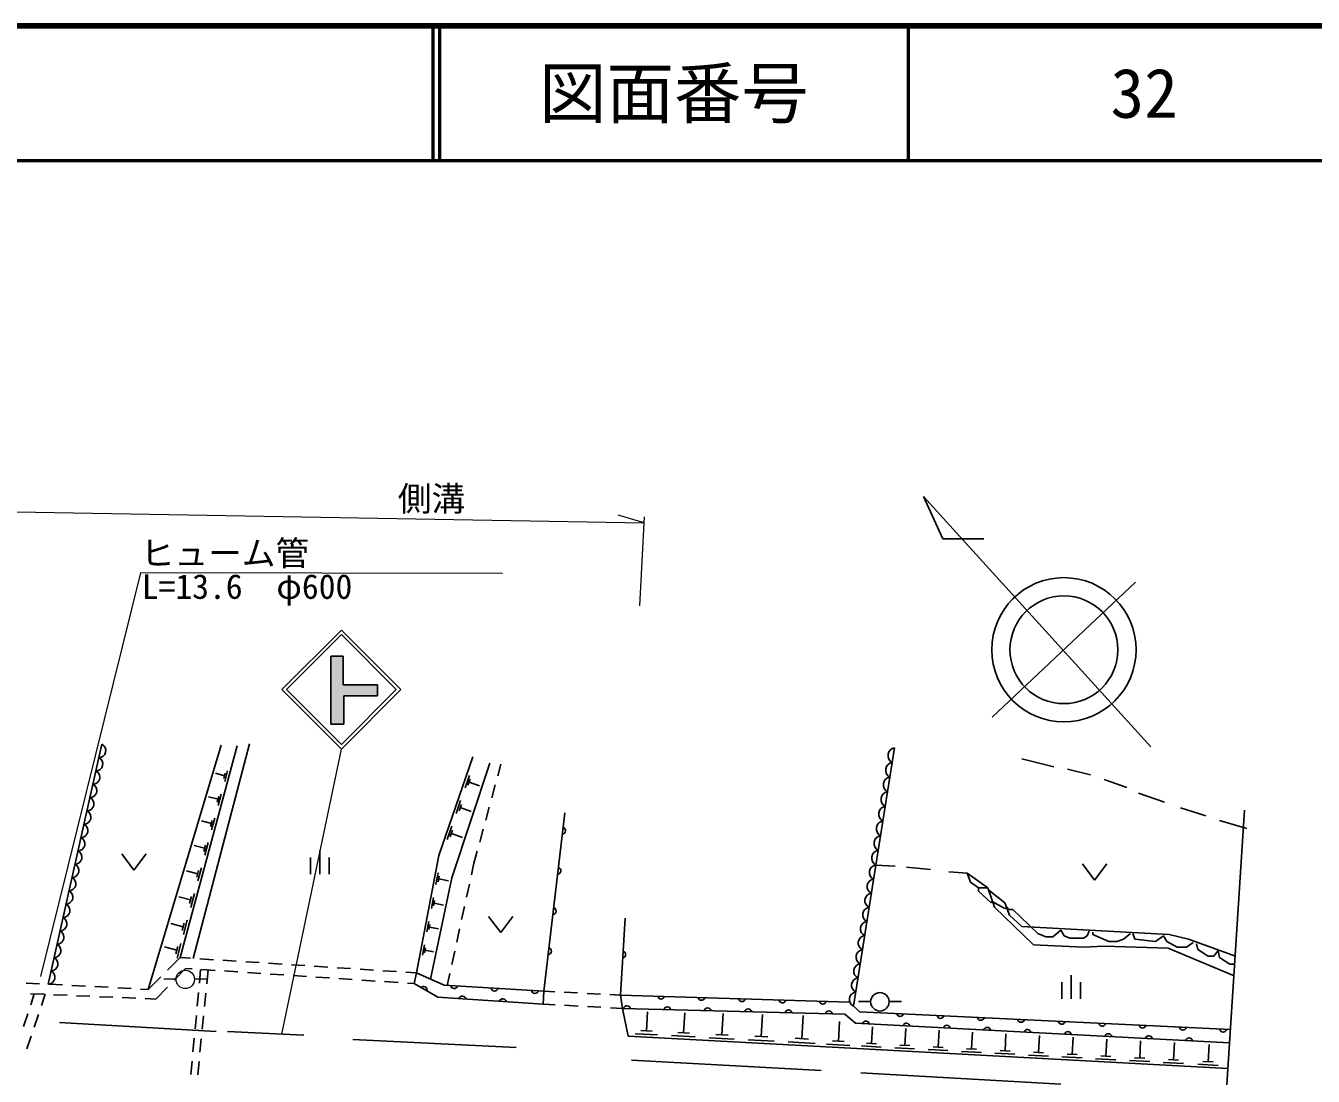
# Model space of a CAD drawing. Units: millimetres, scale not verified. Extents: x 40000 to 680000, y 20000 to 380000.
# Drawn here: x 478548 to 574039, y 302052 to 380000 of the extents above; entities that cross this region are included whole.
import ezdxf
from ezdxf.enums import TextEntityAlignment as Align

# ---------------------------------------------------------------- set-up
doc = ezdxf.new("R2010")
doc.units = ezdxf.units.MM
doc.header["$LTSCALE"] = 1000
for name, color, linetype, lineweight in [('M-BGD', 7, 'Continuous', 25), ('M-BMK-SRVR', 3, 'Continuous', 25), ('M-STR-HTXT', 7, 'Continuous', 13), ('M-STR-STRC', 7, 'Continuous', 25), ('M-TTL', 2, 'Continuous', 140), ('M-TTL-LINE', 7, 'Continuous', 50)]:
    doc.layers.add(name, color=color, linetype=linetype, lineweight=lineweight)
doc.layers.add('M-TTL-TXT', color=7, linetype='Continuous')
doc.styles.add('ＭＳ ゴシック', font='')
doc.styles.get('ＭＳ ゴシック').set_extended_font_data('MS Gothic')

msp = doc.modelspace()

# ---------------------------------------------------------------- hatches: boundary and pattern name
at = {"layer": 'M-STR-STRC'}
for points in [[(501182, 333219), (502096, 333219), (502096, 331097), (504630, 331097), (504630, 330273), (502132, 330273), (502132, 328169), (501182, 328169)], [(502132, 328169), (502132, 330273), (504630, 330273), (504630, 331097), (502096, 331097), (502096, 333219), (501182, 333219), (501182, 328169)], [(502132, 328169), (502132, 330273), (504630, 330273), (504630, 331097), (502096, 331097), (502096, 333219), (501182, 333219), (501182, 328169)], [(502132, 328169), (502132, 330273), (504630, 330273), (504630, 331097), (502096, 331097), (502096, 333219), (501182, 333219), (501182, 328169)], [(502132, 328169), (502132, 330273), (504630, 330273), (504630, 331097), (502096, 331097), (502096, 333219), (501182, 333219), (501182, 328169)], [(502132, 328169), (502132, 330273), (504630, 330273), (504630, 331097), (502096, 331097), (502096, 333219), (501182, 333219), (501182, 328169)]]:
    msp.add_hatch(color=256, dxfattribs=at).paths.add_polyline_path(points)

# ---------------------------------------------------------------- linework, layer by layer
at = {"layer": 'M-BGD'}
for p, q in [((562001, 326507), (545141, 345059)), ((545141, 345059), (546566, 341923)), ((546566, 341923), (549616, 341921)), ((550221, 328693), (560862, 338704)), ((480203, 308885), (484195, 326682)), ((487637, 308494), (493033, 326608)), ((490958, 310801), (495153, 326709)), ((494222, 326572), (489990, 310864)), ((493513, 324711), (493302, 323925)), ((513554, 324340), (513792, 325215)), ((552434, 325600), (554805, 325007)), ((555821, 324838), (557514, 324415)), ((493290, 324350), (492622, 324530)), ((493343, 324546), (493237, 324153)), ((511131, 323462), (511449, 324378)), ((511348, 323643), (511507, 324102)), ((511428, 323872), (512207, 323602)), ((558530, 324076), (560223, 323483)), ((492811, 322601), (492105, 322791)), ((492867, 322809), (492755, 322393)), ((493048, 322983), (492824, 322152)), ((513107, 322700), (513370, 323664)), ((561070, 323060), (563017, 322383)), ((510471, 321558), (510799, 322503)), ((510695, 321745), (510859, 322218)), ((510777, 321982), (511580, 321703)), ((512660, 321059), (512923, 322024)), ((564203, 321959), (566065, 321367)), ((492320, 320806), (491573, 321007)), ((492379, 321026), (492261, 320587)), ((492570, 321210), (492333, 320332)), ((516984, 308355), (518533, 321595)), ((567081, 321028), (569113, 320435)), ((509801, 319626), (510138, 320599)), ((510031, 319819), (510200, 320305)), ((510116, 320062), (510943, 319775)), ((512214, 319419), (512476, 320384)), ((491816, 318964), (491028, 319177)), ((491878, 319196), (491753, 318733)), ((492080, 319390), (491830, 318463)), ((485668, 318556), (486568, 317356)), ((486568, 317356), (487468, 318556)), ((499664, 317049), (499664, 318274)), ((500364, 317049), (500364, 318799)), ((501064, 317049), (501064, 318274)), ((511791, 317869), (512030, 318744)), ((491298, 317074), (490468, 317297)), ((491364, 317318), (491233, 316830)), ((491576, 317523), (491313, 316546)), ((508971, 316286), (509134, 317144)), ((511600, 316992), (511791, 317869)), ((541597, 317726), (543036, 317641)), ((543883, 317557), (545661, 317387)), ((547015, 317218), (548370, 317133)), ((548370, 317133), (549894, 316033)), ((548370, 317133), (548624, 316456)), ((556919, 317813), (557819, 316613)), ((557819, 316613), (558719, 317813)), ((509140, 316476), (509222, 316905)), ((509181, 316691), (509910, 316552)), ((511237, 315332), (511451, 316308)), ((548624, 316456), (549217, 316033)), ((490767, 315134), (489894, 315369)), ((490837, 315391), (490698, 314877)), ((491060, 315606), (490783, 314578)), ((508632, 314503), (508788, 315323)), ((549217, 316033), (549894, 316033)), ((549217, 316033), (549217, 315779)), ((549217, 315779), (550148, 314932)), ((549894, 316033), (550402, 314593)), ((549979, 315863), (551164, 314932)), ((508794, 314685), (508872, 315095)), ((508833, 314890), (509529, 314757)), ((510875, 313671), (511088, 314648)), ((550148, 314932), (550233, 315017)), ((550233, 315017), (551164, 314509)), ((550402, 314593), (553281, 311799)), ((551164, 314932), (551503, 314001)), ((551164, 314509), (551333, 314593)), ((551333, 314593), (551418, 314424)), ((551418, 314424), (551757, 314424)), ((551757, 314424), (553619, 312646)), ((490222, 313142), (489304, 313390)), ((490295, 313412), (490150, 312872)), ((490530, 313639), (490239, 312558)), ((508300, 312757), (508448, 313539)), ((508454, 312930), (508529, 313321)), ((512877, 313913), (513777, 312713)), ((513777, 312713), (514677, 313913)), ((522669, 308080), (522996, 313775)), ((551503, 314001), (552434, 313154)), ((508491, 313126), (509157, 312999)), ((510512, 312010), (510725, 312987)), ((552434, 313154), (563356, 312561)), ((553619, 312646), (554212, 312392)), ((554212, 312392), (554720, 312392)), ((554720, 312392), (555313, 312900)), ((555313, 312900), (555567, 312477)), ((555567, 312477), (555990, 312307)), ((555990, 312307), (557006, 312307)), ((557006, 312307), (557260, 312477)), ((557260, 312477), (557429, 312815)), ((557683, 312561), (557683, 312731)), ((558869, 312053), (557683, 312561)), ((560477, 312646), (559969, 312223)), ((560816, 312223), (560647, 312646)), ((562933, 312477), (562340, 312053)), ((563187, 312053), (562933, 312477)), ((563356, 312561), (564795, 312223)), ((489754, 311405), (488836, 311652)), ((489827, 311675), (489681, 311134)), ((490062, 311901), (489771, 310821)), ((507974, 311046), (508116, 311793)), ((508122, 311211), (508193, 311585)), ((508157, 311398), (508792, 311277)), ((510149, 310349), (510363, 311326)), ((553281, 311799), (557006, 311630)), ((557006, 311630), (558530, 311715)), ((558530, 311715), (563271, 311545)), ((559461, 312053), (558869, 312053)), ((559969, 312223), (559461, 312053)), ((562340, 312053), (560816, 312223)), ((563949, 311630), (563187, 312053)), ((563271, 311545), (568182, 309513)), ((564626, 311630), (563949, 311630)), ((565134, 311969), (564626, 311630)), ((564795, 312223), (568267, 310953)), ((565388, 311884), (565473, 311461)), ((565473, 311461), (566235, 310953)), ((566658, 310953), (566997, 311376)), ((566997, 311376), (567081, 310868)), ((489060, 309928), (489990, 310864)), ((489990, 310864), (490771, 310813)), ((491469, 310767), (492467, 310702)), ((493166, 310657), (494164, 310591)), ((494862, 310546), (495860, 310481)), ((496559, 310435), (497556, 310370)), ((566235, 310953), (566658, 310953)), ((567081, 310868), (567843, 310360)), ((567843, 310360), (568182, 310360)), ((487637, 308494), (488567, 309431)), ((489545, 309170), (490397, 310058)), ((490397, 310058), (490895, 310025)), ((491423, 308953), (491519, 309983)), ((491594, 309978), (492592, 309911)), ((491971, 308919), (492073, 309946)), ((493290, 309865), (494288, 309798)), ((494986, 309751), (495984, 309685)), ((496683, 309638), (497680, 309571)), ((498255, 310324), (499253, 310259)), ((498379, 309525), (499377, 309458)), ((499951, 310213), (500949, 310148)), ((500075, 309411), (501073, 309344)), ((501648, 310102), (502646, 310037)), ((503344, 309991), (504342, 309926)), ((505040, 309881), (506038, 309815)), ((506737, 309770), (507518, 309719)), ((507359, 308924), (507518, 309719)), ((509809, 308789), (510000, 309665)), ((556080, 307796), (556080, 309546)), ((478580, 308970), (479578, 308917)), ((480278, 308881), (481276, 308828)), ((481975, 308792), (482974, 308739)), ((483673, 308702), (484671, 308650)), ((485371, 308613), (486369, 308561)), ((487068, 308524), (487637, 308494)), ((488208, 307776), (489060, 308664)), ((501771, 309298), (502769, 309231)), ((503467, 309184), (504465, 309118)), ((505164, 309071), (506161, 309004)), ((506860, 308958), (507359, 308924)), ((555380, 307796), (555380, 309021)), ((556780, 307796), (556780, 309021)), ((478911, 308177), (479910, 308134)), ((478913, 307352), (479184, 308165)), ((479708, 307307), (479985, 308131)), ((480610, 308104), (481609, 308061)), ((482308, 308030), (483307, 307987)), ((484007, 307957), (485006, 307914)), ((485705, 307884), (486704, 307841)), ((487404, 307811), (488208, 307776)), ((491266, 307260), (491359, 308256)), ((491804, 307227), (491902, 308222)), ((516916, 307404), (516984, 308355)), ((516984, 308355), (517779, 308317)), ((518478, 308283), (519477, 308234)), ((520176, 308200), (521175, 308152)), ((521874, 308118), (522669, 308080)), ((522809, 307086), (522669, 308080)), ((540300, 307611), (541214, 307611)), ((542593, 307611), (543507, 307611)), ((478374, 305740), (478691, 306688)), ((479167, 305696), (479485, 306644)), ((491109, 305567), (491202, 306563)), ((491636, 305535), (491734, 306530)), ((516916, 307404), (517816, 307355)), ((518515, 307318), (519513, 307264)), ((520212, 307226), (521211, 307172)), ((521910, 307135), (522809, 307086)), ((522809, 307086), (523230, 305038)), ((524590, 305417), (524667, 306839)), ((527343, 305279), (527424, 306770)), ((530179, 305138), (530263, 306699)), ((533099, 304992), (533188, 306625)), ((536107, 304841), (536200, 306549)), ((481060, 306042), (492659, 305365)), ((538822, 304650), (538902, 306111)), ((541281, 304478), (541348, 305721)), ((543746, 304345), (543814, 305592)), ((478625, 304084), (478943, 305032)), ((490952, 303875), (491045, 304870)), ((491468, 303843), (491567, 304839)), ((493506, 305365), (499179, 305111)), ((502819, 304772), (514927, 304179)), ((567707, 302623), (523230, 305038)), ((525413, 305120), (523739, 305211)), ((525008, 305394), (524171, 305439)), ((528206, 304968), (526452, 305064)), ((527781, 305255), (526904, 305303)), ((531082, 304812), (529245, 304912)), ((530638, 305113), (529720, 305162)), ((534044, 304651), (532123, 304756)), ((533580, 304966), (532619, 305018)), ((536610, 304814), (535605, 304869)), ((539252, 304627), (538393, 304674)), ((546218, 304212), (546286, 305464)), ((548695, 304078), (548763, 305335)), ((551178, 303944), (551247, 305206)), ((553667, 303810), (553735, 305076)), ((556161, 303675), (556230, 304946)), ((558661, 303540), (558730, 304816)), ((561167, 303405), (561236, 304686)), ((537095, 304486), (535087, 304595)), ((539668, 304346), (537949, 304439)), ((541999, 304219), (540538, 304299)), ((541646, 304458), (540915, 304498)), ((544468, 304085), (543001, 304165)), ((544113, 304325), (543380, 304365)), ((546942, 303951), (545469, 304031)), ((546586, 304192), (545850, 304232)), ((549422, 303816), (547944, 303896)), ((549065, 304058), (548325, 304098)), ((551908, 303681), (550424, 303762)), ((551549, 303924), (550807, 303964)), ((554039, 303789), (553294, 303830)), ((556535, 303655), (555787, 303695)), ((563678, 303269), (563748, 304555)), ((566239, 303130), (566309, 304416)), ((490796, 302182), (490888, 303178)), ((491300, 302152), (491399, 303147)), ((523478, 303248), (537533, 302486)), ((554399, 303546), (552909, 303627)), ((556897, 303410), (555401, 303491)), ((559399, 303274), (557898, 303356)), ((559036, 303520), (558285, 303561)), ((561908, 303138), (560401, 303220)), ((561543, 303385), (560790, 303425)), ((564422, 303001), (562909, 303084)), ((564056, 303249), (563300, 303290)), ((566983, 302862), (565470, 302945)), ((566617, 303110), (565860, 303151)), ((540496, 302317), (555313, 301470))]:
    msp.add_line(p, q, dxfattribs=at)
for points in [[(507518, 309719), (509176, 318435), (511717, 325759)], [(542980, 326420), (541597, 317726), (539948, 307254)], [(512976, 325294), (510159, 316763), (508567, 309251)], [(507518, 309719), (509573, 308803), (516984, 308355)], [(516916, 307404), (509099, 307925), (507359, 308924)], [(522669, 308080), (539650, 307539), (540387, 306837), (567893, 305509)], [(567831, 304543), (540087, 305986), (539297, 306671), (522809, 307086)]]:
    msp.add_lwpolyline(points, dxfattribs=at)
for centre, radius in [((555547, 333698), 5351), ((555547, 333698), 4000), ((541896, 307575), 683)]:
    msp.add_circle(centre, radius, dxfattribs=at)
for centre, radius, start, end in [((483966, 326214), 521, 270.77662, 63.93811), ((483744, 325225), 521, 270.77662, 63.93811), ((543070, 325849), 578, 98.92369, 242.98883), ((483522, 324237), 521, 270.77662, 63.93811), ((542897, 324762), 578, 98.92369, 242.98883), ((483301, 323248), 521, 270.77662, 63.93811), ((542724, 323675), 578, 98.92369, 242.98883), ((542551, 322588), 578, 98.92369, 242.98883), ((483079, 322259), 521, 270.77662, 63.93811), ((542378, 321502), 578, 98.92369, 242.98883), ((482857, 321270), 521, 270.77662, 63.93811), ((542205, 320415), 578, 98.92369, 242.98883), ((482635, 320282), 521, 270.77662, 63.93811), ((518323, 320280), 256, 276.00686, 70.64609), ((542032, 319328), 578, 98.92369, 242.98883), ((482413, 319293), 521, 270.77662, 63.93811), ((482192, 318304), 521, 270.77662, 63.93811), ((541859, 318241), 578, 98.92369, 242.98883), ((481970, 317315), 521, 270.77662, 63.93811), ((517974, 317301), 256, 276.00686, 70.64609), ((541664, 317179), 551, 96.97126, 245.13587), ((481748, 316327), 521, 270.77662, 63.93811), ((541499, 316132), 551, 96.97126, 245.13587), ((481526, 315338), 521, 270.77662, 63.93811), ((541334, 315085), 551, 96.97126, 245.13587), ((481304, 314349), 521, 270.77662, 63.93811), ((517625, 314321), 256, 276.00686, 70.64609), ((541169, 314037), 551, 96.97126, 245.13587), ((481083, 313360), 521, 270.77662, 63.93811), ((541004, 312990), 551, 96.97126, 245.13587), ((480861, 312372), 521, 270.77662, 63.93811), ((540839, 311943), 551, 96.97126, 245.13587), ((480639, 311383), 521, 270.77662, 63.93811), ((517277, 311341), 256, 276.00686, 70.64609), ((522785, 311078), 256, 279.3909, 74.03014), ((540674, 310896), 551, 96.97126, 245.13587), ((480417, 310394), 521, 270.77662, 63.93811), ((540510, 309849), 551, 96.97126, 245.13587), ((480196, 309405), 521, 270.77662, 63.93811), ((508060, 308457), 256, 342.8199, 137.45914), ((510325, 308814), 256, 189.22408, 343.86331), ((513320, 308633), 256, 189.22408, 343.86331), ((540345, 308802), 551, 96.97126, 245.13587), ((510926, 307747), 256, 8.86601, 163.50525), ((513919, 307547), 256, 8.86601, 163.50525), ((516315, 308452), 256, 189.22408, 343.86331), ((525669, 308040), 256, 190.85628, 345.49551), ((528667, 307945), 256, 190.85628, 345.49551), ((531666, 307849), 256, 190.85628, 345.49551), ((534664, 307754), 256, 190.85628, 345.49551), ((537663, 307658), 256, 190.85628, 345.49551), ((540180, 307755), 551, 96.97126, 245.13587), ((523127, 307022), 256, 11.23789, 165.87712), ((526126, 306946), 256, 11.23789, 165.87712), ((529125, 306871), 256, 11.23789, 165.87712), ((532124, 306795), 256, 11.23789, 165.87712), ((535123, 306720), 256, 11.23789, 165.87712), ((538122, 306644), 256, 11.23789, 165.87712), ((543394, 306748), 256, 189.91752, 344.55675), ((546390, 306603), 256, 189.91752, 344.55675), ((540864, 305890), 256, 9.70275, 164.34198), ((543860, 305734), 256, 9.70275, 164.34198), ((546856, 305578), 256, 9.70275, 164.34198), ((549387, 306459), 256, 189.91752, 344.55675), ((549852, 305422), 256, 9.70275, 164.34198), ((552383, 306314), 256, 189.91752, 344.55675), ((555380, 306169), 256, 189.91752, 344.55675), ((558376, 306025), 256, 189.91752, 344.55675), ((561373, 305880), 256, 189.91752, 344.55675), ((564369, 305736), 256, 189.91752, 344.55675), ((552848, 305266), 256, 9.70275, 164.34198), ((555844, 305110), 256, 9.70275, 164.34198), ((558840, 304955), 256, 9.70275, 164.34198), ((561836, 304799), 256, 9.70275, 164.34198), ((564832, 304643), 256, 9.70275, 164.34198), ((567366, 305591), 256, 189.91752, 344.55675)]:
    msp.add_arc(centre, radius, start, end, dxfattribs=at)
at = {"layer": 'M-BMK-SRVR'}
msp.add_line((568944, 321790), (567328, 296759), dxfattribs=at)
at = {"layer": 'M-STR-HTXT'}
for p, q in [((475641, 343973), (524409, 343126)), ((524409, 343126), (522487, 343677)), ((524409, 343549), (524071, 336945)), ((487071, 339401), (479651, 309463)), ((513899, 339358), (487071, 339401)), ((488782, 309274), (489696, 309275)), ((491075, 309274), (491989, 309275))]:
    msp.add_line(p, q, dxfattribs=at)
msp.add_circle((490378, 309238), 683, dxfattribs=at)
at = {"layer": 'M-STR-STRC'}
for p, q in [((497543, 330747), (501956, 335159)), ((497883, 330747), (501956, 334819)), ((501956, 335159), (506368, 330747)), ((501956, 334819), (506029, 330747)), ((501182, 333219), (502096, 333219)), ((501182, 328169), (501182, 333219)), ((502096, 333219), (502096, 331097)), ((501956, 326334), (497543, 330747)), ((501956, 326674), (497883, 330747)), ((506368, 330747), (501956, 326334)), ((506029, 330747), (501956, 326674)), ((502096, 331097), (504630, 331097)), ((504630, 331097), (504630, 330273)), ((504630, 330273), (502132, 330273)), ((502132, 330273), (502132, 328169)), ((502132, 328169), (501182, 328169))]:
    msp.add_line(p, q, dxfattribs=at)
at = {"layer": 'M-STR-STRC', "lineweight": 13}
msp.add_line((497551, 305184), (501956, 326334), dxfattribs=at)
at = {"layer": 'M-TTL'}
msp.add_line((680000, 380000), (40000, 380000), dxfattribs=at)
at = {"layer": 'M-TTL-LINE'}
for p, q in [((508747, 380000), (508747, 370000)), ((509247, 380000), (509247, 370000)), ((543997, 380000), (543997, 370000)), ((40000, 370000), (680000, 370000))]:
    msp.add_line(p, q, dxfattribs=at)

# ---------------------------------------------------------------- texts
at = {"layer": 'M-STR-HTXT', "style": 'ＭＳ ゴシック'}
for s, p in [('側溝', (506141, 343443)), ('ヒューム管', (487071, 339401)), ('L=13.6\u3000φ600', (487152, 336923))]:
    msp.add_text(s, height=1833, dxfattribs=at).set_placement(p, align=Align.BOTTOM_LEFT)
at = {"layer": 'M-TTL-TXT', "style": 'ＭＳ ゴシック'}
for s, p in [('図面番号', (526622, 375000)), ('32', (561497, 375000))]:
    msp.add_text(s, height=3666, dxfattribs=at).set_placement(p, align=Align.MIDDLE_CENTER)

doc.saveas('drawing.dxf')
